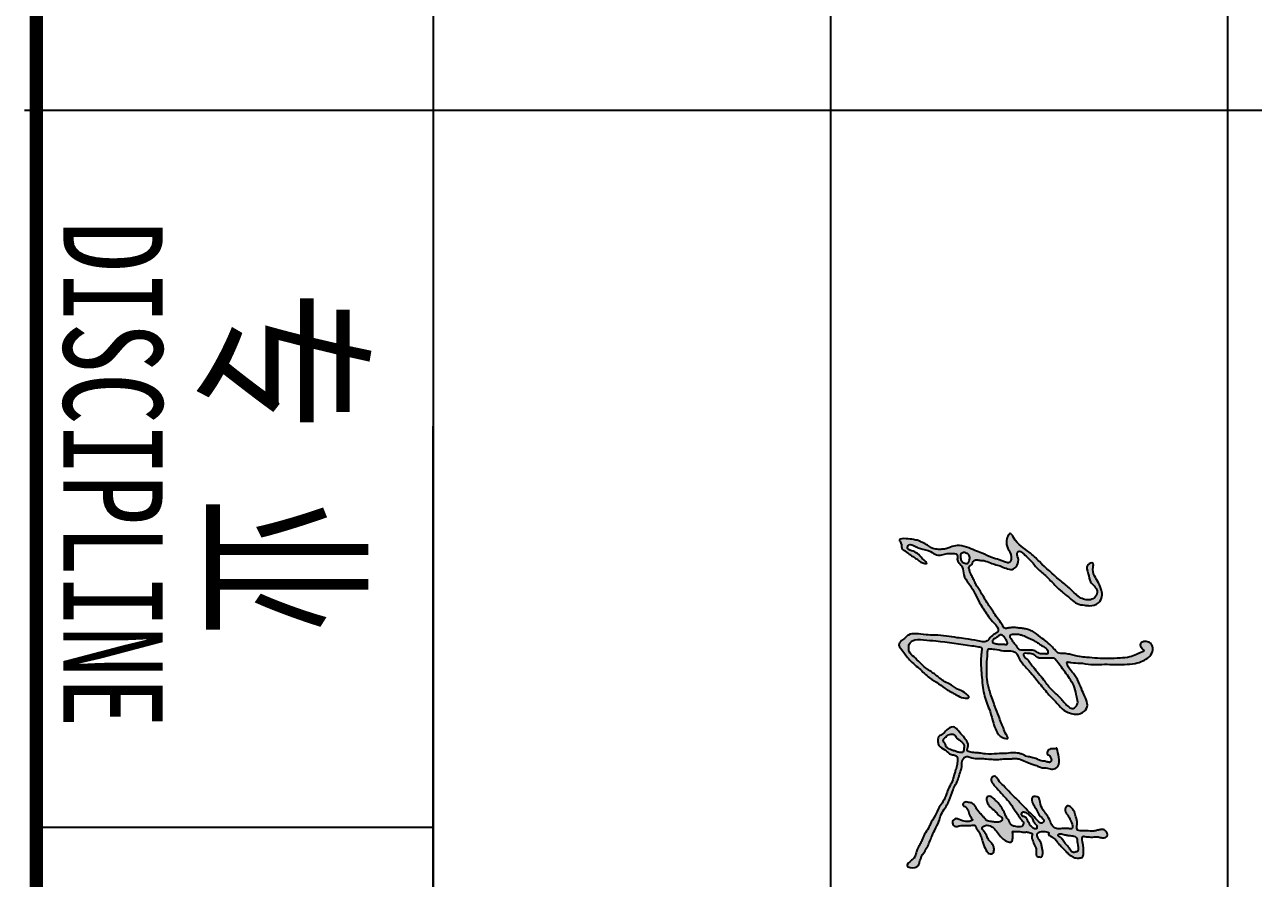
# Model space of a CAD drawing. Extents: x 174641 to 414490, y 73126 to 493158.
# Drawn here: x 367061 to 370156, y 174450 to 176601 of the extents above; entities that cross this region are included whole.
import ezdxf

# ---------------------------------------------------------------- set-up
doc = ezdxf.new("R2010")
doc.units = 0
doc.header["$LTSCALE"] = 1000
doc.header["$MEASUREMENT"] = 0
doc.layers.add('文字和字符', color=7, linetype='Continuous')
doc.styles.add('-宋体', font='', dxfattribs={"width": 0.8})
doc.styles.get('-宋体').set_extended_font_data('SimSun')

msp = doc.modelspace()

# ---------------------------------------------------------------- hatches: boundary and pattern name
at = {"layer": '文字和字符'}
h = msp.add_hatch(color=6, dxfattribs=at)
edge = h.paths.add_edge_path()
edge.add_spline(control_points=[(369752, 175233.8), (369752, 175233.6), (369753.1, 175208.7), (369766.8, 175196), (369773.5, 175177.3), (369775.9, 175159.4), (369766.2, 175140.6), (369746.5, 175136.1), (369728.3, 175138.6), (369710.8, 175140.5), (369694.1, 175156.1), (369674.5, 175170.3), (369654.2, 175189.8), (369635.3, 175211.5), (369611, 175228.8), (369596.8, 175250.6), (369581.3, 175262.6), (369573.6, 175271.6), (369566.4, 175275.3), (369557.8, 175269.9), (369565.2, 175255.5), (369563.2, 175240.1), (369547.3, 175222.8), (369526, 175235.2), (369507.3, 175240.1), (369492.3, 175245), (369479.2, 175251.1), (369466.4, 175251.1), (369456.9, 175254), (369448.7, 175249), (369448.1, 175241.6), (369443.3, 175238.2), (369438, 175234.5), (369440.8, 175227.5), (369441.9, 175220.5), (369446.3, 175212.4), (369451.5, 175203.2), (369455, 175192.1), (369462.2, 175182.6), (369468.6, 175171.9), (369476.4, 175158.9), (369484.8, 175144.8), (369493.3, 175131.8), (369501.7, 175119.5), (369510.6, 175104.8), (369521.6, 175093.7), (369527.7, 175078.1), (369538.4, 175081.1), (369547.1, 175081.9), (369557.2, 175082.1), (369566.9, 175080.3), (369577.3, 175079.8), (369587.9, 175077.1), (369603.6, 175072), (369617.8, 175058.3), (369635.9, 175046.5), (369647.5, 175034), (369656.7, 175025.2), (369664.6, 175015.8), (369678.4, 175017.2), (369696.3, 175014.1), (369715.2, 175008.7), (369747.8, 175005.7), (369781.9, 175002.5), (369818.1, 175005.2), (369842.3, 175006.3), (369858.9, 175012.8), (369869.3, 175017.8), (369884.2, 175023), (369872.4, 175030.2), (369866.6, 175046.3), (369890.3, 175048.8), (369902.2, 175037.2), (369903.4, 175020.4), (369892.6, 175006), (369876.6, 174997.2), (369856.1, 174990.1), (369835.9, 174989.2), (369816.7, 174989.3), (369797.8, 174989.2), (369773.7, 174989.6), (369746.5, 174988.1), (369719.5, 174993.6), (369702.1, 174992.1), (369682, 174997.8), (369692.2, 174977.5), (369703.3, 174966.2), (369716, 174945.4), (369723.8, 174924.3), (369733, 174905.5), (369740.2, 174887.2), (369730.9, 174867.2), (369710.6, 174862.1), (369693.1, 174866.4), (369675.5, 174873.9), (369661.9, 174891.6), (369641.1, 174911.7), (369619.4, 174937.8), (369598.3, 174965.2), (369577.3, 174987), (369565.5, 175003.9), (369555.8, 175025.8), (369528.4, 175020.9), (369508.6, 175027.7), (369496.5, 175027.6), (369487.5, 175029.8), (369485.7, 175018.4), (369486, 175008.1), (369483.4, 174990.8), (369484.8, 174970.2), (369483.8, 174949.3), (369489.3, 174932.5), (369492.1, 174917.4), (369499.4, 174901.4), (369504.7, 174880.7), (369514.2, 174861.7), (369519.2, 174843.1), (369527.3, 174827.9), (369529.7, 174816), (369541.8, 174799.5), (369516.6, 174805.6), (369507.8, 174820.7), (369499.2, 174844.6), (369494.5, 174867.7), (369484.6, 174889.3), (369478.1, 174909.4), (369473.7, 174931.8), (369471.9, 174955.6), (369469.4, 174982.1), (369468.7, 175005.8), (369471.3, 175021.6), (369472.5, 175031.6), (369459.9, 175034.8), (369424.2, 175038.5), (369375.1, 175047.1), (369326.4, 175050.8), (369301.3, 175053.5), (369288.8, 175041.8), (369287.2, 175031.7), (369288.2, 175018.4), (369307.6, 175003.6), (369325.1, 174981.7), (369353.4, 174966.1), (369370.7, 174948.5), (369392.2, 174939.4), (369409.5, 174926.4), (369426, 174921.5), (369445.8, 174902.9), (369421.6, 174904.1), (369406.7, 174913.1), (369384.1, 174924.2), (369363.3, 174941.2), (369337, 174955.9), (369314.1, 174979.7), (369286.1, 175001.6), (369273.5, 175023.1), (369260.1, 175038.4), (369269.1, 175049.9), (369278.7, 175055.7), (369288.5, 175066), (369308.2, 175067.5), (369329.8, 175062.9), (369355.9, 175063.6), (369382.1, 175060.4), (369407.6, 175056.7), (369434.2, 175053.6), (369456.7, 175049.8), (369474.8, 175045.2), (369486.9, 175047.8), (369493.5, 175058.3), (369501.9, 175066.1), (369513.2, 175069.4), (369513, 175084.7), (369498.6, 175096.2), (369482.7, 175117.9), (369467.3, 175141.2), (369454.2, 175169.2), (369440.5, 175192.2), (369423.7, 175212), (369425.8, 175233.2), (369414.7, 175243.3), (369408.2, 175253.5), (369412, 175263.2), (369406, 175269), (369396.7, 175268.1), (369384.6, 175269.9), (369371.5, 175264.4), (369355.7, 175263.6), (369340.7, 175276.8), (369320.5, 175279.6), (369304, 175285.6), (369287.8, 175296.4), (369281.8, 175276.9), (369300.5, 175275.4), (369314.3, 175265.6), (369321.8, 175255.1), (369339.6, 175240.5), (369317.5, 175245.7), (369309.8, 175253.1), (369300.8, 175259.2), (369292.4, 175264), (369285.6, 175270), (369279, 175274.9), (369268.3, 175279.9), (369271, 175292.2), (369259.7, 175306.2), (369284.4, 175306.2), (369297, 175304.2), (369311.8, 175301.5), (369322.9, 175295.5), (369334.8, 175290.5), (369345.2, 175281.3), (369358.5, 175278.7), (369371.6, 175278.9), (369383.2, 175280.4), (369395, 175286), (369411.7, 175289.8), (369433.1, 175285.8), (369453, 175276.5), (369474.5, 175268.7), (369494.1, 175258.4), (369512.3, 175253.8), (369524.9, 175249.5), (369532.8, 175245.1), (369543.1, 175245.3), (369548.3, 175259.6), (369541.8, 175272.9), (369534.4, 175286.2), (369533.5, 175299), (369534.9, 175309.8), (369544.2, 175323), (369560.1, 175290.5), (369586.6, 175278.1), (369625.2, 175239.8), (369657.4, 175209.6), (369690, 175184.2), (369706.3, 175167.3), (369723.4, 175152.9), (369744.6, 175149), (369759.9, 175160), (369766, 175179.9), (369742.5, 175193.6), (369741.5, 175217.7), (369730.5, 175238.1), (369754.3, 175250.5), (369752, 175234), (369752, 175233.8)], knot_values=[0, 0, 0, 0, 29.830329, 58.917813, 87.403057, 108.106156, 133.178165, 167.21185, 183.493575, 210.674955, 237.313626, 275.867732, 312.375317, 353.761043, 395.875537, 434.582879, 460.669761, 476.274997, 484.417806, 491.620343, 511.676156, 536.924503, 555.692553, 598.362356, 618.348177, 639.189191, 663.45492, 677.063063, 692.317653, 702.959274, 711.943659, 720.14469, 726.927846, 735.80548, 746.57076, 757.657127, 773.391329, 790.76732, 805.441898, 822.594095, 842.866694, 868.323001, 891.127033, 907.573393, 930.634575, 961.258613, 976.688727, 988.002723, 1001.170801, 1014.557807, 1029.617846, 1042.133039, 1057.768168, 1075.005198, 1109.99381, 1138.042246, 1164.89526, 1180.29965, 1191.874738, 1213.241442, 1232.349281, 1268.725268, 1294.322921, 1368.395782, 1410.724556, 1445.044845, 1469.944393, 1480.867815, 1499.328512, 1508.741629, 1526.286567, 1555.649157, 1570.573337, 1593.98259, 1617.984445, 1641.382666, 1669.439815, 1707.291974, 1725.035697, 1749.43332, 1786.029801, 1824.844218, 1863.911625, 1895.042411, 1908.396405, 1926.997455, 1954.733646, 1988.605585, 2022.407336, 2049.221687, 2076.673409, 2100.00089, 2131.565175, 2154.184674, 2175.023051, 2209.537897, 2244.846276, 2295.987218, 2350.394106, 2388.904508, 2420.906973, 2437.842954, 2481.538585, 2513.67034, 2525.068719, 2534.685067, 2544.923321, 2563.314623, 2581.768155, 2615.884833, 2650.046285, 2667.232328, 2688.872495, 2714.057646, 2739.784309, 2777.467879, 2801.534699, 2820.718126, 2846.219989, 2860.698517, 2879.243585, 2912.659008, 2940.608915, 2982.423161, 3010.685784, 3039.178412, 3070.401495, 3105.567192, 3138.040416, 3181.77967, 3202.070017, 3207.318711, 3220.228211, 3244.089956, 3371.102495, 3414.225609, 3453.462193, 3467.26996, 3480.300078, 3495.079726, 3519.973063, 3575.220664, 3613.131208, 3652.775903, 3675.917744, 3710.071084, 3737.577823, 3760.456026, 3779.026476, 3804.406012, 3842.427404, 3879.53793, 3916.903526, 3966.451123, 4017.131972, 4061.072175, 4074.638395, 4092.565028, 4109.947309, 4123.823044, 4149.665691, 4185.989873, 4217.238435, 4257.446297, 4295.790415, 4324.39685, 4369.00823, 4390.680082, 4401.809145, 4417.703641, 4439.204356, 4450.588858, 4460.404255, 4494.065203, 4522.530802, 4573.458554, 4609.521342, 4650.912748, 4685.917862, 4712.736046, 4730.120946, 4746.286022, 4759.95949, 4766.863435, 4776.672561, 4797.16942, 4817.291784, 4834.860476, 4859.323634, 4896.066848, 4914.918931, 4939.065769, 4952.349318, 4974.17708, 4996.946, 5022.500289, 5038.394722, 5059.260572, 5074.696393, 5090.132213, 5102.860644, 5115.363234, 5127.279907, 5137.839505, 5160.110254, 5171.91017, 5195.838718, 5221.384366, 5238.430758, 5255.298426, 5274.238989, 5291.838335, 5311.960699, 5328.55338, 5346.364767, 5359.960569, 5382.934513, 5416.477261, 5448.016954, 5474.30002, 5511.880375, 5539.40652, 5552.058861, 5566.94274, 5578.03298, 5588.729847, 5622.382906, 5636.081831, 5651.985781, 5673.57334, 5685.092373, 5703.046221, 5778.830378, 5827.289368, 5921.873186, 5965.463367, 5998.231583, 6019.778213, 6058.791881, 6074.951846, 6095.085564, 6133.666904, 6164.015928, 6195.290173, 6213.346315, 6227.672688, 6227.672688, 6227.672688, 6227.672688], degree=3, periodic=0)
edge = h.paths.add_edge_path(flags=16)
edge.add_spline(control_points=[(369637, 175025.2), (369636.9, 175025.3), (369629.6, 175034.1), (369621.5, 175036.5), (369613.6, 175042.8), (369606, 175047.5), (369597.1, 175052.8), (369586.8, 175056.6), (369576.7, 175061.9), (369567.7, 175064.5), (369560.6, 175065.8), (369554.2, 175065.6), (369548.8, 175065.2), (369543.9, 175063.7), (369541.8, 175057.3), (369548.1, 175051.4), (369552.4, 175042.6), (369559.5, 175035.6), (369563.6, 175027.5), (369570.8, 175024.2), (369579.1, 175025.7), (369589.8, 175024.9), (369602.1, 175025.8), (369611.7, 175018.9), (369621.1, 175015), (369629.2, 175016.4), (369637.3, 175014.3), (369638.7, 175020.2), (369637, 175025.2), (369637, 175025.2)], knot_values=[0, 0, 0, 0, 15.16178, 26.885115, 40.319645, 54.966413, 64.568744, 83.231373, 100.644648, 111.873825, 122.261764, 130.597594, 138.137919, 145.255344, 149.904189, 163.057972, 176.277051, 191.533217, 204.002706, 212.709306, 222.244258, 238.518955, 257.638434, 271.136509, 286.704711, 297.422187, 307.353728, 313.519692, 320.456367, 320.456367, 320.456367, 320.456367], degree=3, periodic=0)
edge = h.paths.add_edge_path(flags=16)
edge.add_spline(control_points=[(369655.8, 175003.1), (369656, 175002.9), (369672.7, 174981.5), (369683.8, 174966.9), (369695.7, 174949.3), (369707.4, 174930.5), (369708.8, 174909.7), (369715.6, 174892.3), (369708.7, 174883), (369701.2, 174875.3), (369684.8, 174885), (369671.1, 174905.3), (369645.5, 174925), (369628.9, 174948.7), (369614.5, 174966.3), (369602.6, 174980.6), (369593.3, 174993.2), (369586.2, 175003.2), (369577.8, 175007.2), (369574.9, 175018.8), (369591, 175016), (369603, 175016.1), (369612.7, 175003.6), (369626.1, 175005.1), (369637.4, 175005), (369645.6, 175004.5), (369651.3, 175005.5), (369655.8, 175003.2), (369655.8, 175003.1)], knot_values=[0, 0, 0, 0, 36.430419, 65.187197, 91.419752, 121.899033, 155.898168, 179.129599, 191.187594, 202.563458, 218.937757, 256.902618, 310.337733, 348.658026, 377.380118, 405.122206, 425.745844, 443.117225, 454.890005, 463.601594, 481.231921, 499.962837, 517.902498, 538.606138, 551.160941, 565.957672, 570.889886, 577.866804, 577.866804, 577.866804, 577.866804], degree=3, periodic=0)
edge = h.paths.add_edge_path(flags=16)
edge.add_spline(control_points=[(369520.8, 175063.3), (369520.9, 175063.3), (369530.5, 175057.4), (369533, 175051), (369536.4, 175045.7), (369536.9, 175037.9), (369527.3, 175040.5), (369519.8, 175039.4), (369511.8, 175040.5), (369505.4, 175042.1), (369500.1, 175042.3), (369497.7, 175046.4), (369499.2, 175051.3), (369504.3, 175054.1), (369508.8, 175057.3), (369513.7, 175060.2), (369515.8, 175063.9), (369520.7, 175063.3), (369520.8, 175063.3)], knot_values=[0, 0, 0, 0, 13.966431, 26.642221, 32.867363, 40.668687, 50.865474, 62.813241, 75.541774, 82.709236, 91.158043, 95.563358, 100.25464, 110.515602, 118.401257, 123.681007, 133.675528, 136.491121, 136.491121, 136.491121, 136.491121], degree=3, periodic=0)
edge = h.paths.add_edge_path(flags=16)
edge.add_spline(control_points=[(369433.8, 175268.7), (369433.9, 175268.7), (369443.4, 175263.2), (369441.1, 175254.7), (369439.6, 175248.3), (369437, 175243.6), (369431.4, 175242.9), (369427, 175245.2), (369421.4, 175246.7), (369419, 175252.2), (369418.1, 175259.1), (369416.3, 175268.6), (369425, 175270.6), (369429.5, 175271.6), (369433.8, 175268.7), (369433.8, 175268.7)], knot_values=[0, 0, 0, 0, 11.122688, 25.410392, 33.76565, 39.259742, 46.34399, 54.032835, 60.099225, 69.754386, 75.753906, 90.734986, 100.54138, 106.793197, 112.698594, 112.698594, 112.698594, 112.698594], degree=3, periodic=0)
h = msp.add_hatch(color=6, dxfattribs=at)
edge = h.paths.add_edge_path()
edge.add_spline(control_points=[(369660.5, 174777.8), (369660.6, 174777.5), (369666.5, 174752.5), (369668.3, 174732.8), (369650.4, 174723.1), (369636, 174729.4), (369621.3, 174727.9), (369609.2, 174734.6), (369598.9, 174737.7), (369587.4, 174742.5), (369577.1, 174746), (369566.6, 174751), (369557.3, 174753.1), (369544.6, 174750.8), (369530.5, 174752.3), (369508.2, 174748.3), (369486, 174751.2), (369463.4, 174752.7), (369448.5, 174751.9), (369438.1, 174757.8), (369427.4, 174756.7), (369420.7, 174745), (369422.4, 174730.7), (369416.5, 174716.4), (369413.1, 174700.9), (369405.9, 174686.9), (369397, 174669.2), (369392.8, 174652.3), (369384.7, 174636.3), (369376.8, 174624.1), (369367.7, 174609.6), (369363.7, 174590.6), (369353, 174572.9), (369343.5, 174549.6), (369335.3, 174530), (369323.4, 174511.9), (369316.3, 174498.2), (369312.8, 174478.5), (369296.1, 174475), (369277.5, 174482.3), (369292.6, 174494.4), (369302, 174501.3), (369306, 174511.9), (369308.5, 174524.1), (369315.9, 174534.5), (369321.5, 174547.4), (369326.7, 174562.2), (369336.6, 174573.8), (369343.2, 174590.8), (369354.4, 174607.1), (369362.4, 174628), (369375.6, 174644.3), (369381.9, 174661.8), (369388.7, 174679.1), (369397.9, 174694.2), (369401.2, 174709.1), (369405.2, 174722), (369409.6, 174733.7), (369410.4, 174745.5), (369410.7, 174758.5), (369399.7, 174761.2), (369388.5, 174763.9), (369378.9, 174775.7), (369363.3, 174781), (369360.7, 174794.8), (369360.6, 174808.5), (369376.7, 174814.3), (369384.5, 174828.3), (369403.4, 174834.8), (369413.4, 174819.3), (369423.9, 174810.3), (369432, 174797.4), (369441.1, 174786.4), (369432.1, 174771.9), (369443.9, 174767.6), (369453.3, 174766.9), (369467.1, 174765.9), (369485.4, 174761.8), (369508.4, 174764.8), (369532.7, 174764.3), (369552, 174767.7), (369566.8, 174765.1), (369578.2, 174760.9), (369586.4, 174756.2), (369594.8, 174756), (369600.7, 174753.3), (369608.5, 174752), (369615.1, 174748.6), (369622, 174745.9), (369628.9, 174745.6), (369635.8, 174743.7), (369644.2, 174740.9), (369648.5, 174749.9), (369643.6, 174755.1), (369642.1, 174761.4), (369633.6, 174761.7), (369637.7, 174773.3), (369645.5, 174776.7), (369652.6, 174776.9), (369657.1, 174775.9), (369660.5, 174777.8), (369660.5, 174777.8)], knot_values=[0, 0, 0, 0, 31.567408, 64.804615, 84.514899, 102.449572, 127.665217, 143.393176, 158.761139, 172.306084, 195.386314, 203.777391, 220.63047, 233.896682, 257.032253, 279.176201, 327.700844, 348.661996, 374.096735, 388.033075, 396.915328, 415.877792, 435.250381, 456.66983, 478.431065, 501.305126, 522.015154, 560.722472, 573.046245, 596.2976, 621.456877, 643.421109, 676.452722, 706.559804, 747.979879, 764.804525, 796.369237, 812.756663, 842.42195, 854.740888, 879.873646, 891.588111, 907.370515, 923.988969, 943.623296, 959.405623, 982.733778, 1008.381509, 1021.700495, 1058.208083, 1090.24983, 1114.093944, 1144.201026, 1166.925646, 1191.573171, 1217.002209, 1229.971469, 1248.063792, 1268.029249, 1281.440462, 1294.753802, 1308.690116, 1329.858381, 1355.865323, 1368.43417, 1386.209945, 1406.30905, 1430.06276, 1453.845898, 1470.989804, 1499.087867, 1512.54167, 1535.266273, 1553.042048, 1560.571233, 1580.172383, 1594.917168, 1617.197884, 1657.975453, 1689.943564, 1718.67234, 1738.776712, 1751.36341, 1769.195262, 1777.025624, 1785.794542, 1795.901638, 1809.568461, 1816.675984, 1826.397683, 1837.686133, 1847.881877, 1857.816128, 1868.115168, 1875.917125, 1881.585263, 1896.597226, 1905.82176, 1918.671785, 1923.218896, 1927.782629, 1927.782629, 1927.782629, 1927.782629], degree=3, periodic=0)
edge = h.paths.add_edge_path(flags=17)
edge.add_spline(control_points=[(369406.1, 174807.5), (369406.1, 174807.6), (369402.4, 174813.2), (369396.4, 174813.3), (369390.7, 174812.9), (369384.4, 174810.7), (369381.2, 174805.4), (369376, 174803.2), (369374.6, 174798.9), (369374.6, 174795.1), (369377, 174792.3), (369379.6, 174789.1), (369380.5, 174785.3), (369382, 174781.3), (369385.6, 174778.8), (369389.9, 174775.4), (369396.8, 174772.8), (369404.7, 174770.8), (369412.8, 174767.3), (369418.7, 174767.7), (369426.1, 174766.9), (369425.8, 174777), (369428.3, 174784.7), (369424.1, 174790.3), (369421.1, 174794.4), (369417.6, 174796.9), (369414.1, 174799), (369411.9, 174801.9), (369408.5, 174803.2), (369406.1, 174807.5), (369406.1, 174807.5)], knot_values=[0, 0, 0, 0, 9.663903, 14.696519, 25.589324, 33.287033, 41.448102, 50.312117, 54.669885, 59.317586, 65.471876, 69.610934, 76.339168, 81.250991, 86.994431, 94.228062, 103.814692, 117.550507, 128.275999, 139.362893, 142.658643, 157.109971, 167.517587, 177.222957, 183.783609, 188.977779, 195.04957, 200.641099, 203.083872, 211.139425, 211.139425, 211.139425, 211.139425], degree=3, periodic=0)
h = msp.add_hatch(color=6, dxfattribs=at)
edge = h.paths.add_edge_path()
edge.add_spline(control_points=[(369695.3, 174630), (369695.4, 174629.9), (369707, 174617.4), (369708, 174604.3), (369714.2, 174590.1), (369709.4, 174579.1), (369712.6, 174570.8), (369722.4, 174569.3), (369735.7, 174570.7), (369750.7, 174568.4), (369763, 174571.1), (369772.3, 174573.6), (369784.7, 174572.8), (369792.3, 174555.2), (369777, 174551), (369766.6, 174554.8), (369754.7, 174554.4), (369742.5, 174554.1), (369733.8, 174555.1), (369725.9, 174557), (369723, 174546.5), (369727.6, 174536.3), (369727.5, 174522.6), (369728, 174512.8), (369726.4, 174502.3), (369716.4, 174501), (369707.7, 174501.3), (369698, 174505.3), (369688, 174512.5), (369679.7, 174522), (369671.3, 174531.1), (369663.3, 174538.9), (369658.5, 174547.2), (369651.9, 174551.6), (369647.1, 174556.5), (369638.5, 174559), (369641.3, 174566.9), (369629.6, 174567.6), (369621, 174570), (369609.4, 174562.6), (369612.3, 174553.4), (369616.8, 174546.3), (369621.6, 174538.7), (369622.7, 174529.6), (369625.5, 174520.1), (369625.9, 174511.9), (369623.1, 174502.9), (369616.6, 174504.7), (369610.4, 174504), (369607.2, 174513), (369609.6, 174521.4), (369606.7, 174530.5), (369603.1, 174536.6), (369601.1, 174543.7), (369597.4, 174550), (369597, 174556.8), (369600.5, 174563.5), (369593.2, 174564.7), (369588.2, 174567.3), (369580.8, 174566.9), (369575.5, 174566.8), (369570.1, 174567.3), (369565.1, 174568.5), (369560.2, 174568.1), (369556.1, 174568.4), (369553.1, 174567.9), (369548.1, 174569.9), (369550.2, 174559.8), (369549.8, 174552.8), (369549.1, 174546), (369545.6, 174540.7), (369534.4, 174542.6), (369522.1, 174550.4), (369511.1, 174565.2), (369503.1, 174576.9), (369491, 174583.7), (369479.3, 174585), (369470.5, 174576.4), (369476.2, 174570.6), (369480.1, 174564.7), (369485.1, 174557.3), (369487.6, 174548), (369495.5, 174540.4), (369502.6, 174531), (369502.8, 174521.3), (369501.2, 174512), (369489.7, 174510.9), (369482, 174521.2), (369476.7, 174532.6), (369472.1, 174546.4), (369469.5, 174557.4), (369464.2, 174568.2), (369458, 174575), (369455.6, 174586.4), (369443.9, 174582.5), (369431.3, 174583.9), (369417.7, 174583.4), (369404, 174579.3), (369395.9, 174588.6), (369399.6, 174597.6), (369407.3, 174601.9), (369417.3, 174596), (369428.8, 174593.8), (369439.2, 174593.3), (369451.5, 174595.9), (369440.7, 174607), (369439.1, 174618), (369433.6, 174629.6), (369421.7, 174634.1), (369427.9, 174644.5), (369438.1, 174640.9), (369450.8, 174640.6), (369456.1, 174628.1), (369463.2, 174618.6), (369470.8, 174610.3), (369478.1, 174602.2), (369484.8, 174594.6), (369494.3, 174593.8), (369503, 174591.7), (369512.6, 174591.3), (369519.3, 174593.6), (369524.3, 174597.6), (369522.7, 174604.4), (369514.7, 174606.9), (369509.6, 174615.2), (369502.8, 174622.1), (369495, 174627.4), (369488.3, 174634.8), (369483.3, 174644), (369482.8, 174658.3), (369497.7, 174657), (369503.9, 174647.4), (369514.8, 174640.4), (369522.1, 174627.7), (369529, 174615.9), (369532.6, 174603.8), (369541.5, 174596.1), (369543.3, 174583.5), (369556.3, 174581.2), (369565.4, 174579.1), (369575.2, 174582.3), (369578.1, 174591.8), (369568.5, 174599.3), (369561.5, 174613.7), (369552.1, 174624.7), (369543.8, 174639.1), (369535.3, 174649), (369521.9, 174662.9), (369511.1, 174675.8), (369499.8, 174687.2), (369491.7, 174700.5), (369505.9, 174711.8), (369513.7, 174694), (369528.2, 174683), (369545.9, 174661.4), (369567.9, 174642.7), (369584.9, 174622.4), (369601.2, 174608.2), (369610.5, 174596.8), (369622, 174586.9), (369631.5, 174597), (369614.6, 174608.1), (369610.1, 174623.9), (369599.4, 174637.2), (369593.7, 174658.6), (369616.9, 174656.5), (369618.4, 174638.4), (369624.4, 174623.2), (369636.4, 174609.7), (369643.7, 174596.1), (369647.9, 174581.8), (369660.2, 174573.8), (369675, 174575.6), (369686.4, 174576.7), (369700.3, 174573.6), (369699.8, 174586.7), (369695.2, 174595.9), (369690.4, 174607.2), (369682.5, 174615.3), (369680.6, 174625.7), (369686.6, 174635.2), (369695.2, 174630.1), (369695.3, 174630)], knot_values=[0, 0, 0, 0, 21.814226, 40.014518, 62.705103, 80.181203, 87.059593, 95.960741, 117.525979, 144.48919, 157.446323, 169.514731, 184.787555, 205.834293, 221.965238, 235.360358, 252.742704, 270.71375, 285.202589, 292.391017, 298.294038, 323.168932, 339.890762, 353.677583, 365.620364, 378.129251, 389.526685, 402.989381, 420.611403, 440.531037, 455.37129, 472.336878, 486.5792, 494.822314, 504.352288, 516.704907, 522.699181, 530.27695, 553.639261, 565.149337, 577.864888, 587.528817, 601.603428, 613.797645, 625.753182, 641.937729, 649.9788, 657.766267, 665.645468, 673.686615, 691.069983, 702.267642, 712.223711, 720.551303, 732.907569, 741.299569, 750.370401, 754.159277, 767.819998, 775.008381, 783.993926, 790.014194, 797.893351, 805.081778, 810.473088, 814.666318, 817.720913, 829.769177, 838.760629, 852.283854, 856.964277, 862.355586, 894.641394, 917.573479, 938.655869, 952.338385, 974.413595, 984.091028, 992.098792, 1002.565424, 1015.429981, 1028.359865, 1041.617731, 1060.692449, 1075.149999, 1081.330321, 1097.650211, 1107.252151, 1133.82575, 1149.932866, 1167.658992, 1180.945792, 1198.851742, 1207.212315, 1222.48382, 1236.906949, 1263.262694, 1278.557776, 1291.815576, 1304.435541, 1313.922398, 1324.654884, 1349.142625, 1361.020488, 1372.838601, 1385.371679, 1406.33795, 1423.525104, 1437.340436, 1446.079862, 1461.351368, 1476.168885, 1496.200813, 1510.803882, 1526.560496, 1542.662576, 1557.114579, 1565.766985, 1581.249459, 1594.824166, 1604.755407, 1610.756543, 1619.414177, 1627.419657, 1643.634371, 1658.03725, 1667.713087, 1682.728431, 1698.677316, 1713.209272, 1728.480822, 1743.495369, 1760.340716, 1781.062409, 1803.083586, 1817.90876, 1831.829559, 1851.204785, 1861.937228, 1882.369986, 1890.726834, 1902.273459, 1915.005119, 1936.427946, 1969.389218, 1974.338724, 2005.754245, 2023.168452, 2055.026844, 2074.268902, 2093.867831, 2107.78631, 2127.599717, 2153.412209, 2189.440129, 2240.453356, 2274.08225, 2299.89394, 2328.106323, 2341.387876, 2350.989816, 2370.530551, 2403.28468, 2421.19063, 2445.869309, 2466.302067, 2483.491087, 2513.600141, 2534.81948, 2557.988589, 2577.732832, 2594.915337, 2613.696208, 2636.660478, 2648.798069, 2658.352665, 2679.53953, 2695.582632, 2708.030864, 2726.091721, 2735.787779, 2747.159611, 2747.159611, 2747.159611, 2747.159611], degree=3, periodic=0)
edge = h.paths.add_edge_path(flags=16)
edge.add_spline(control_points=[(369610.3, 174583.3), (369610.3, 174583.3), (369604.6, 174589.3), (369601, 174593.3), (369599.5, 174601.2), (369594.6, 174606.6), (369589.4, 174611.1), (369585.2, 174614.7), (369580.5, 174617.1), (369574.9, 174618.4), (369571.8, 174614.3), (369571.2, 174609.4), (369576.2, 174605.6), (369582.1, 174604.2), (369585.6, 174599.3), (369587.4, 174594.5), (369590.5, 174590.1), (369592.6, 174583.4), (369598, 174579.5), (369602.2, 174575.2), (369606.4, 174574.5), (369611.3, 174575.9), (369610.5, 174579.5), (369610.4, 174583.3), (369610.3, 174583.3)], knot_values=[0, 0, 0, 0, 8.439041, 20.62857, 28.097042, 39.877603, 49.765051, 57.178901, 62.854461, 72.258155, 76.58164, 82.950578, 90.312624, 100.188639, 107.6845, 114.090351, 121.535477, 130.11106, 142.317774, 148.462757, 154.387511, 159.526625, 165.895648, 169.459976, 169.459976, 169.459976, 169.459976], degree=3, periodic=0)
edge = h.paths.add_edge_path(flags=16)
edge.add_spline(control_points=[(369709.3, 174553.2), (369709.3, 174553.3), (369703.3, 174557.3), (369697.8, 174557.5), (369690.6, 174558), (369682.3, 174559.7), (369674.3, 174561.5), (369667.2, 174563.6), (369661.3, 174557.5), (369671, 174554), (369676.3, 174547.1), (369680.6, 174538.5), (369688.4, 174531.6), (369693.8, 174524.2), (369699.2, 174513.9), (369707.3, 174516.5), (369715.2, 174518.1), (369713.9, 174533), (369711.2, 174543.3), (369711.5, 174551.1), (369709.3, 174553.2), (369709.3, 174553.2)], knot_values=[0, 0, 0, 0, 9.334311, 17.140719, 26.361451, 38.018579, 52.789195, 61.01517, 67.124154, 79.068588, 89.242621, 105.885881, 117.802758, 131.460083, 146.451071, 157.202444, 163.309657, 177.435607, 205.630785, 210.588468, 213.165382, 213.165382, 213.165382, 213.165382], degree=3, periodic=0)

# ---------------------------------------------------------------- linework, layer by layer
for p, q in [((368090.2, 180989), (368090.2, 172989)), ((369090.2, 180989), (369090.2, 172989)), ((370090.2, 180989), (370090.2, 172989)), ((376090.2, 176384.5), (367060.8, 176384.5)), ((368090.2, 172989), (368090.2, 175589)), ((368090.2, 174578.2), (367090.2, 174578.2))]:
    msp.add_line(p, q)
at = {"const_width": 34}
msp.add_lwpolyline([(367090.2, 180989), (367090.2, 172989)], dxfattribs=at)
at = {"layer": '文字和字符', "color": 6}
for points, start_tangent, end_tangent in [([(369752, 175233.8), (369755.2, 175212.6), (369765.8, 175194.5), (369773.2, 175175.4), (369774.3, 175160.5), (369765.8, 175144.6), (369742.4, 175137.1), (369730.8, 175138.2), (369711.6, 175142.4), (369696.1, 175153.7), (369674.5, 175171.1), (369655.3, 175189.2), (369634.5, 175210.6), (369611.8, 175230.7), (369593.7, 175251.9), (369579.9, 175264.7), (369571.7, 175272.3), (369566.1, 175274.2), (369561.6, 175271.6), (369562.9, 175257.2), (369560.8, 175239.2), (369551.2, 175229.6), (369521.1, 175235.9), (369507.4, 175240.2), (369493.2, 175245), (369476.6, 175250.6), (369466.8, 175251.6), (369455.9, 175252.4), (369449.5, 175248), (369447.2, 175242), (369442.9, 175238), (369439.4, 175234.5), (369440.3, 175228.2), (369442.3, 175220.7), (369445.8, 175213.5), (369451, 175203.4), (369455.9, 175191.9), (369461.7, 175183), (369468.2, 175172.6), (369475.7, 175160), (369485.2, 175144.3), (369494.2, 175130.5), (369500.8, 175120.7), (369510, 175106.9), (369523, 175089), (369529.6, 175080.1), (369537.7, 175080.7), (369547.1, 175081.8), (369556.8, 175081.8), (369567.5, 175080.5), (369576.5, 175079.6), (369587.5, 175077.1), (369599.2, 175072.8), (369619.5, 175057.9), (369635.6, 175045.7), (369649.5, 175032.2), (369657.3, 175024.3), (369663.4, 175018.6), (369678.6, 175016.5), (369692.3, 175014.6), (369717.9, 175008.9), (369736.2, 175006.8), (369789.5, 175003.7), (369820, 175005.2), (369844.5, 175008), (369861.4, 175014.1), (369868.6, 175017.3), (369879.8, 175024.5), (369875, 175029.3), (369871, 175041.3), (369891.8, 175045.3), (369899.8, 175038.1), (369901.4, 175021.3), (369891.8, 175006.9), (369877.4, 174998.1), (369858.2, 174991.7), (369831, 174989.3), (369818.3, 174989.3), (369800.7, 174989.3), (369774.3, 174989.3), (369746.3, 174989.3), (369718.4, 174992.5), (369696, 174994.1), (369686.4, 174994.9), (369690.4, 174982.1), (369702.4, 174966.1), (369715.2, 174945.3), (369724.8, 174922.9), (369732.7, 174905.3), (369737.5, 174886.1), (369730.3, 174871), (369708.8, 174863.8), (369692.8, 174867), (369679.2, 174873.4), (369661.6, 174890.9), (369644, 174909.3), (369620.1, 174937.3), (369595.3, 174967.7), (369576.9, 174988.5), (369564.1, 175007.7), (369557.7, 175018.1), (369526.7, 175023.6), (369503.9, 175027.4), (369495.7, 175028.1), (369488.8, 175028.1), (369486.2, 175021.1), (369485.6, 175007.9), (369484.4, 174994.6), (369484.4, 174970.1), (369485.6, 174945.5), (369488.8, 174933.5), (369492.5, 174918.4), (369498.8, 174901.3), (369504.5, 174883.7), (369514.6, 174858.5), (369520.3, 174842.1), (369525.9, 174829.5), (369532.9, 174812.5), (369537.3, 174803), (369524, 174804.9), (369507.7, 174822.5), (369500.7, 174841.5), (369492.5, 174870.5), (369485, 174889.4), (369478.7, 174908.9), (369474.3, 174931), (369471.8, 174956.2), (369469.9, 174979.5), (369469.9, 175011), (369471.8, 175025.5), (369471.8, 175029.3), (369463.6, 175033.7), (369446.6, 175036.3), (369355.8, 175048.3), (369324.9, 175051.1), (369296.7, 175048.3), (369289.7, 175041.2), (369287.6, 175032.1), (369289, 175021.5), (369300.9, 175008.1), (369329.8, 174980.7), (369352.3, 174965.2), (369374.8, 174947.6), (369389.6, 174939.9), (369410.7, 174927.2), (369428.3, 174918), (369438.8, 174905.4), (369425.4, 174904.7), (369408.6, 174911.7), (369384.6, 174925.1), (369362.8, 174940.6), (369340.3, 174955.3), (369313.6, 174979), (369286.9, 175003.9), (369267.9, 175029.2), (369263, 175037.7), (369269.3, 175049), (369279.1, 175056.7), (369286.9, 175063), (369305.2, 175066.6), (369331.2, 175063.7), (369353.7, 175063), (369382.5, 175060.2), (369409.9, 175056.5), (369430.4, 175053.9), (369462, 175048.3), (369477.5, 175046.1), (369485.2, 175048.3), (369493, 175056.7), (369504.9, 175066.6), (369512, 175070.8), (369512.7, 175077.8), (369498.7, 175097.6), (369485.9, 175113.7), (369466.2, 175144.7), (369454.4, 175167.8), (369438.8, 175193.2), (369426.1, 175215.1), (369422.6, 175234.1), (369414.9, 175243.9), (369410, 175254.5), (369410, 175264.3), (369406.5, 175267.9), (369399.4, 175268.6), (369384.6, 175268.6), (369370.6, 175265), (369357.9, 175265), (369342.4, 175273.5), (369317.1, 175281.2), (369304.5, 175286.2), (369287.6, 175290.4), (369284.8, 175281.2), (369298.8, 175274.2), (369312.9, 175265.7), (369325.6, 175252.4), (369333.3, 175243.9), (369318.5, 175246.7), (369309.4, 175253.1), (369300.2, 175259.4), (369292.5, 175264.3), (369285.5, 175270), (369278.4, 175274.9), (369272.1, 175279.1), (369267.9, 175294.6), (369264.4, 175302.3), (369281.3, 175305.9), (369299.5, 175303.7), (369311.5, 175300.9), (369322.6, 175295.9), (369334.7, 175289.7), (369345.3, 175282.6), (369359.3, 175279.1), (369371.3, 175279.1), (369383.9, 175281.2), (369393.1, 175284.7), (369409.3, 175288.3), (369433.2, 175284.7), (369454.3, 175276.3), (369471.9, 175269.3), (369496.7, 175258.4), (369515.6, 175252.6), (369524.2, 175249.5), (369534.3, 175245.7), (369542.2, 175246.7), (369545.6, 175253.6), (369539.4, 175277.1), (369535.3, 175286), (369533.9, 175297.4), (369537.4, 175312.6), (369542.9, 175318.8), (369551.5, 175309.1), (369591.2, 175271.7), (369617, 175248.1), (369667.4, 175202.2), (369691.4, 175182), (369708.5, 175165.7), (369720.9, 175156.4), (369748.9, 175153.3), (369758.2, 175160.3), (369762.1, 175174.2), (369745.8, 175196.8), (369739.6, 175217.7), (369738.8, 175240.3), (369751.2, 175244.1), (369752, 175233.8)], (-0.173097, -0.984905), (-0.173097, -0.984905)), ([(369433.8, 175268.7), (369440.1, 175263.7), (369440.8, 175253.4), (369439.1, 175247.7), (369436.8, 175244.4), (369431.8, 175243.4), (369426.6, 175245.2), (369422.6, 175246.9), (369419, 175252.9), (369418.3, 175257.2), (369419, 175267.9), (369425.6, 175270.7), (369430.1, 175270.7), (369433.8, 175268.7)], (0.995785, -0.091716), (0.995785, -0.091716)), ([(369520.8, 175063.3), (369528.9, 175057.3), (369533.9, 175049.7), (369535.9, 175045.7), (369535.7, 175040.1), (369528.4, 175039.8), (369519.7, 175039.8), (369510.6, 175040.8), (369505.6, 175041.8), (369499.7, 175043.6), (369498.2, 175046.4), (369499, 175049.7), (369504.6, 175054.5), (369509.4, 175057.6), (369512.5, 175059.7), (369518.7, 175063.4), (369520.8, 175063.3)], (0.99378, 0.111358), (0.99378, 0.111358)), ([(369637, 175025.2), (369629.3, 175032.9), (369621.8, 175037), (369613.8, 175042.4), (369604.9, 175048.1), (369598.9, 175051.5), (369586.6, 175057), (369575.2, 175062.1), (369567.4, 175064.4), (369560, 175065.6), (369554, 175065.6), (369548.6, 175065), (369544, 175062.7), (369542.9, 175059.6), (369547.4, 175051.3), (369552.6, 175043.2), (369559.5, 175034.7), (369564.9, 175027.5), (369570.6, 175024.9), (369577.5, 175025.2), (369589.2, 175025.2), (369602.9, 175024.1), (369611.5, 175019.5), (369622.1, 175015.8), (369629.8, 175015.8), (369637, 175016.1), (369638.1, 175020.3), (369637, 175025.2)], (-0.542256, 0.840213), (-0.542256, 0.840213)), ([(369655.8, 175003.1), (369672, 174982.4), (369684.4, 174965.8), (369695, 174950.1), (369705.3, 174930.8), (369710.6, 174906.8), (369712.9, 174890.3), (369708.3, 174882.9), (369701.9, 174877.8), (369690.8, 174882), (369672, 174901.8), (369644.4, 174928.7), (369627.3, 174950.3), (369614.3, 174966.5), (369601.7, 174982), (369592.8, 174993.9), (369584.6, 175003.4), (369578.1, 175008.9), (369576.9, 175015), (369589.5, 175016.6), (369602.7, 175014), (369613, 175006.3), (369627.9, 175005), (369637, 175005), (369647.6, 175005), (369651.2, 175005), (369655.8, 175003.1)], (0.612093, -0.790786), (0.612093, -0.790786)), ([(369660.5, 174777.8), (369665.3, 174755.5), (369662.9, 174731.7), (369650.2, 174725.3), (369637.5, 174727.7), (369619.4, 174729.9), (369609, 174734.2), (369598.6, 174738), (369589.5, 174741.6), (369574, 174747.6), (369568.4, 174750), (369556.5, 174752.3), (369547, 174751.6), (369530.3, 174751.6), (369514.4, 174750), (369479.5, 174751.6), (369464.4, 174752.3), (369446.2, 174753.9), (369436.6, 174757.1), (369430.3, 174756.3), (369422.3, 174745.2), (369421.2, 174731.3), (369417, 174716.4), (369412.5, 174701.4), (369405.7, 174686.4), (369399.3, 174672.9), (369389.8, 174646.7), (369385.8, 174638.7), (369377.1, 174624.4), (369368.3, 174608.5), (369363.6, 174593.5), (369353.3, 174572), (369344.5, 174552.1), (369331.8, 174525.1), (369325.5, 174514.8), (369315.9, 174494.1), (369312, 174483), (369291.3, 174477.5), (369283.4, 174481.4), (369294.5, 174495.7), (369300.9, 174501.3), (369305.6, 174511.6), (369309.1, 174523.1), (369315.9, 174535.5), (369320.7, 174545.8), (369327.4, 174561.2), (369337.4, 174576.8), (369341.4, 174585.5), (369354.1, 174608.5), (369364.4, 174629.2), (369373.9, 174643.5), (369382.6, 174663.4), (369389, 174678.5), (369396.9, 174694.3), (369402.2, 174711.9), (369404.9, 174720.8), (369408.8, 174733.3), (369410.4, 174747.6), (369408.8, 174757.1), (369400.1, 174761.1), (369390.6, 174764.3), (369378.7, 174773.8), (369363.6, 174784.9), (369361.2, 174793.7), (369362.8, 174806.4), (369374.4, 174815), (369386.6, 174827), (369403.3, 174831), (369412, 174822.3), (369425.5, 174807.2), (369431.1, 174799.2), (369437.4, 174784.1), (369435.8, 174771.4), (369440.7, 174768.9), (369454.6, 174766.8), (369465.2, 174765.9), (369481.1, 174763.5), (369510.5, 174764.3), (369533.5, 174765.1), (369554.1, 174766.6), (369568.4, 174764.3), (369576.9, 174761.1), (369588.9, 174756.4), (369594.5, 174755.6), (369600.5, 174753.7), (369607.5, 174751.9), (369616.6, 174748.1), (369621.5, 174746.4), (369628.4, 174745.4), (369636.3, 174743.5), (369643.6, 174742.9), (369646.9, 174749.3), (369643.8, 174756), (369640.9, 174760.8), (369637.1, 174762.2), (369639.2, 174772.8), (369645, 174776.1), (369654.2, 174776.5), (369657.5, 174776.5), (369660.5, 174777.8)], (0.327011, -0.945021), (0.327011, -0.945021)), ([(369406.1, 174807.5), (369401.4, 174812.6), (369397.8, 174813.3), (369390, 174812.4), (369384.9, 174810.2), (369380.8, 174806), (369375.9, 174801.9), (369374.8, 174799), (369374.9, 174795.6), (369377.3, 174791.9), (369379, 174789.5), (369380.7, 174784.9), (369382.2, 174781.7), (369385.3, 174779), (369389.6, 174776), (369395.9, 174773.3), (369405.4, 174770.3), (369412.7, 174768), (369420.7, 174767.4), (369423.1, 174767.4), (369426.5, 174777.3), (369427.1, 174784.8), (369423.7, 174790.9), (369420.7, 174794.5), (369417.7, 174796.8), (369414.2, 174799.4), (369411.2, 174802.1), (369409.7, 174802.9), (369406.1, 174807.5)], (-0.541945, 0.840414), (-0.541945, 0.840414)), ([(369695.3, 174630), (369704.8, 174617.5), (369708.6, 174605), (369712.1, 174589), (369710.8, 174576.4), (369712.9, 174572), (369719, 174570), (369734.6, 174570), (369754, 174569.5), (369763.2, 174571.2), (369771.7, 174573), (369782.5, 174570.8), (369787.6, 174556.6), (369776.9, 174552.2), (369767.4, 174554), (369754.8, 174554.4), (369741.9, 174554.4), (369731.5, 174555.7), (369726.3, 174555.7), (369724.6, 174551.8), (369726.9, 174534), (369727.6, 174522), (369727.6, 174512.1), (369725.1, 174503.9), (369716.4, 174501.3), (369708.2, 174501.7), (369699.2, 174505.2), (369688.8, 174512.5), (369678.9, 174522.9), (369671.6, 174530.7), (369663.3, 174539.7), (369657, 174547.8), (369652.4, 174551.5), (369646.9, 174555.7), (369640, 174561.3), (369640, 174565.6), (369634.8, 174567.4), (369618, 174567.4), (369611.5, 174562.2), (369612.8, 174553.1), (369616.3, 174547.1), (369621, 174538.1), (369623, 174529.5), (369624.9, 174521.1), (369624.9, 174509.5), (369622.3, 174504.3), (369616.7, 174504.3), (369611.1, 174505.2), (369608.5, 174510.3), (369608.5, 174522.9), (369606.3, 174530.7), (369603.2, 174537.1), (369601.2, 174542.7), (369597.7, 174551), (369597.7, 174557), (369598.6, 174563.5), (369596, 174564.3), (369586.5, 174566.9), (369581.3, 174566.9), (369574.8, 174566.9), (369570.5, 174567.4), (369564.9, 174568.2), (369559.7, 174568.2), (369555.8, 174568.2), (369552.8, 174568.2), (369550.6, 174568.7), (369549.8, 174560), (369549.8, 174553.5), (369547.6, 174544), (369545.5, 174541.5), (369541.6, 174541.5), (369521.3, 174552.8), (369510.9, 174565.7), (369501.1, 174577.3), (369492.6, 174582.2), (369476.7, 174581.6), (369472.4, 174576.1), (369475.4, 174571.2), (369479.9, 174565.1), (369484.6, 174557.1), (369488.3, 174548.5), (369494.4, 174541.2), (369501.7, 174529.6), (369502.3, 174519.2), (369501.1, 174514.9), (369489.5, 174513.1), (369484.6, 174518), (369476, 174535.1), (369472.4, 174546.1), (369468.7, 174558.3), (369464.4, 174566.9), (369457.7, 174577.9), (369455.3, 174583.4), (369444.3, 174583.4), (369433.9, 174583.4), (369414.9, 174582.2), (369403.9, 174581.6), (369397.8, 174588.9), (369400.8, 174597.5), (369407, 174600.6), (369414.3, 174598.1), (369431.4, 174593.8), (369440, 174593.8), (369447.9, 174596.9), (369443.6, 174604.8), (369438.1, 174618.9), (369431.4, 174629.3), (369424.1, 174636), (369427.1, 174641.5), (369438.1, 174641.5), (369448.5, 174639.1), (369457.1, 174627.5), (369463.2, 174618.9), (369470.7, 174610.4), (369478.5, 174601.8), (369486.4, 174595), (369492.6, 174593.8), (369503.6, 174592), (369513.3, 174592), (369520.1, 174594.4), (369523.1, 174597.5), (369521.9, 174603.6), (369517, 174606.7), (369509.1, 174615.2), (369501.7, 174622.6), (369496.2, 174626.9), (369488.9, 174634.8), (369484, 174645.2), (369485.2, 174655.6), (369496.2, 174655.6), (369504.2, 174648.3), (369513.3, 174640.3), (369521.9, 174628.1), (369529.2, 174614), (369533.5, 174604.2), (369539.6, 174596.3), (369546.4, 174584), (369553.7, 174581.6), (369568.4, 174580.4), (369573.9, 174582.8), (369576.3, 174590.8), (369570.8, 174598.1), (369562.3, 174611), (369548.8, 174630.5), (369547, 174633.6), (369532.9, 174651.3), (369524.3, 174660.5), (369509.1, 174677.6), (369499.9, 174688), (369495.6, 174701.5), (369503.6, 174707.6), (369513.3, 174697.2), (369526.2, 174683.8), (369543.9, 174664.8), (369570.2, 174639.1), (369586.7, 174621.4), (369600.2, 174608.5), (369614.2, 174593.8), (369622.8, 174589.5), (369627.7, 174594.4), (369619.7, 174606.1), (369607.5, 174626.2), (369600.8, 174637.3), (369599.6, 174655), (369614.2, 174653.8), (369618.5, 174642.2), (369626.5, 174622), (369635.6, 174609.7), (369643.6, 174595), (369649.7, 174582.2), (369660.1, 174575.5), (369673.6, 174575.4), (369690.2, 174575.6), (369698.9, 174576), (369699.7, 174582.8), (369694.7, 174597.3), (369689.4, 174607.5), (369684.1, 174614.8), (369682.6, 174627.7), (369687.5, 174632.6), (369695.3, 174630)], (0.748624, -0.662995), (0.748624, -0.662995)), ([(369610.3, 174583.3), (369606.1, 174587.7), (369601, 174594.8), (369599.4, 174600), (369594.2, 174606.7), (369588.9, 174611.5), (369584.7, 174614.8), (369581.1, 174616.6), (369574.3, 174617), (369572.3, 174614.6), (369571.9, 174610), (369575.8, 174606.4), (369582.2, 174603.2), (369585.5, 174599), (369587.4, 174594.8), (369590.1, 174590.2), (369592.8, 174584.6), (369599, 174578.4), (369602.5, 174575.6), (369606.7, 174574.9), (369610.2, 174576.2), (369610.5, 174580.7), (369610.3, 174583.3)], (-0.74019, 0.672398), (-0.74019, 0.672398)), ([(369709.3, 174553.2), (369703.5, 174556.5), (369697.9, 174557.5), (369691.3, 174558.1), (369683, 174559.6), (369672.7, 174562), (369666.8, 174562.3), (369663.8, 174559.1), (369670.3, 174553.4), (369675.3, 174548.1), (369681.9, 174538), (369687.8, 174531.8), (369693.7, 174523.9), (369700.8, 174515.8), (369708.5, 174516.7), (369712.6, 174518.2), (369714.1, 174528.2), (369711.5, 174548.4), (369710.6, 174551.9), (369709.3, 174553.2)], (-0.632104, 0.774883), (-0.632104, 0.774883))]:
    msp.add_spline(points, degree=3, dxfattribs=dict(at, start_tangent=start_tangent, end_tangent=end_tangent))

# ---------------------------------------------------------------- texts
at = {"style": '-宋体', "width": 0.75}
for s, height, p in [('DISCIPLINE', 250, (367158.6, 176105.6)), ('专', 350, (367532.4, 175931.5)), ('业', 350, (367531.4, 175414))]:
    msp.add_text(s, height=height, rotation=270, dxfattribs=at).set_placement(p)

doc.saveas('drawing.dxf')
